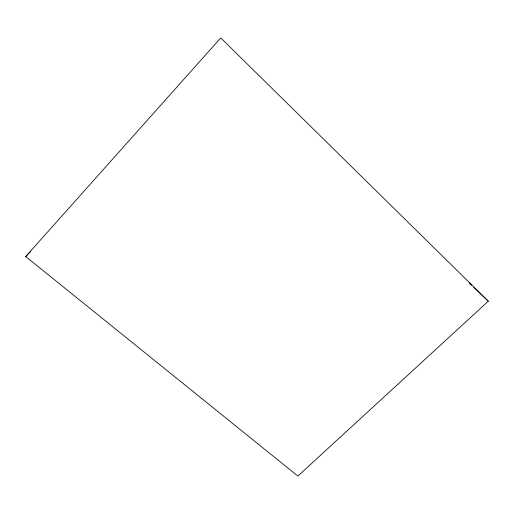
<?xml version="1.0" encoding="UTF-8"?>
<svg xmlns="http://www.w3.org/2000/svg" width="514" height="514" viewBox="0 0 514 514"><rect width="100%" height="100%" fill="white"/><g stroke="black" fill="none" stroke-linecap="round" stroke-linejoin="round"><path stroke-width="0.77" d="M25.7 256.55L220.75 37.92L488.3 301.204L297.889 476.08L25.7 256.55L30.731 251.449M469.308 283.073L471.608 285.27M473.908 287.467L488.3 301.204"/></g></svg>
